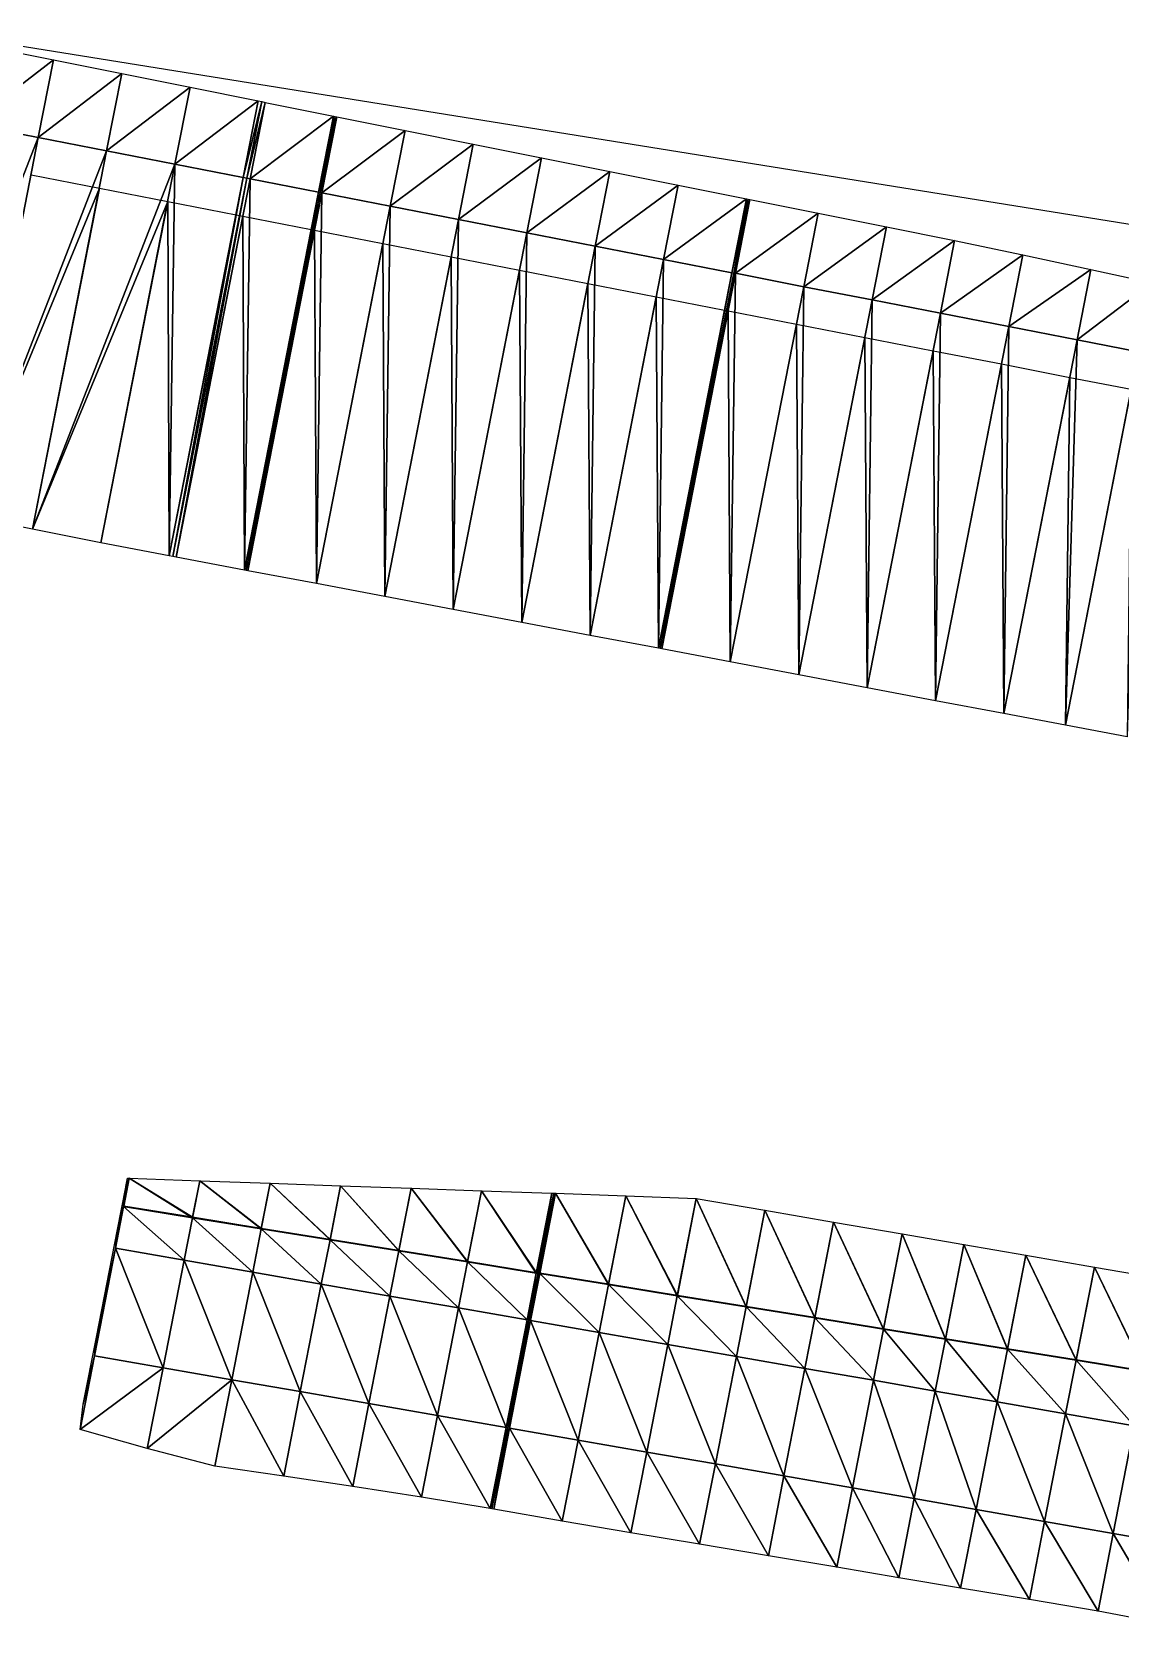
# Model space of a CAD drawing. Header units: metres. Extents: x 1882598 to 1885460, y 3171405 to 3171756.
# Drawn here: x 1884380.67 to 1884396.3, y 3171532.82 to 3171555.69 of the extents above; entities that cross this region are included whole.
import ezdxf

# ---------------------------------------------------------------- set-up
doc = ezdxf.new("R2010")
doc.units = ezdxf.units.M
doc.header["$MEASUREMENT"] = 0
doc.layers.add('00DR-R_HTA_Cl A', color=7, linetype='Continuous', true_color=0xcc0000)
doc.layers.add('Triangles surfaces projet', color=7, linetype='Continuous', true_color=0x848484)

msp = doc.modelspace()

# ---------------------------------------------------------------- linework, layer by layer
at = {"layer": '00DR-R_HTA_Cl A'}
msp.add_polyline3d([(1884474.923, 3171538.231, 151.553), (1884466.633, 3171542.768, 150.231), (1884459.923, 3171543.1, 150.188), (1884455.015, 3171543.499, 150.408), (1884305.041, 3171567.617, 149.86), (1884301.965, 3171568.264, 150.033), (1884294.126, 3171571.412, 150.29), (1884284.148, 3171573.469, 150.247), (1884275.049, 3171575.164, 150.223), (1884267.316, 3171576.703, 150.284), (1884261.119, 3171578.138, 150.314), (1884244.06, 3171583.571, 149.844), (1884240.424, 3171584.486, 149.763), (1884232.902, 3171586.519, 149.756), (1884221.492, 3171588.982, 149.993), (1884219.336, 3171587.253, 149.943), (1884211.396, 3171588.405, 150.219), (1884206.944, 3171589.932, 150.611), (1884143.037, 3171606.619, 149.729), (1884142.069, 3171607.454, 149.847), (1884140.625, 3171609.798, 149.801), (1884140.798, 3171610.401, 149.853)], dxfattribs=at)
at = {"layer": 'Triangles surfaces projet'}
for points in [[(1884379.779, 3171554.363, 151.075), (1884379.998, 3171555.482, 150.315), (1884380.978, 3171555.285, 150.321), (1884379.779, 3171554.363, 151.075)], [(1884380.76, 3171554.171, 151.078), (1884379.779, 3171554.363, 151.075), (1884380.978, 3171555.285, 150.321), (1884380.76, 3171554.171, 151.078)], [(1884381.959, 3171555.089, 150.327), (1884380.76, 3171554.171, 151.078), (1884380.978, 3171555.285, 150.321), (1884381.959, 3171555.089, 150.327)], [(1884380.76, 3171554.171, 151.078), (1884381.959, 3171555.089, 150.327), (1884381.742, 3171553.979, 151.082), (1884380.76, 3171554.171, 151.078)], [(1884382.94, 3171554.893, 150.333), (1884381.742, 3171553.979, 151.082), (1884381.959, 3171555.089, 150.327), (1884382.94, 3171554.893, 150.333)], [(1884382.94, 3171554.893, 150.333), (1884382.723, 3171553.787, 151.085), (1884381.742, 3171553.979, 151.082), (1884382.94, 3171554.893, 150.333)], [(1884383.92, 3171554.696, 150.339), (1884382.723, 3171553.787, 151.085), (1884382.94, 3171554.893, 150.333), (1884383.92, 3171554.696, 150.339)], [(1884383.92, 3171554.696, 150.339), (1884383.705, 3171553.596, 151.087), (1884382.723, 3171553.787, 151.085), (1884383.92, 3171554.696, 150.339)], [(1884383.92, 3171554.696, 150.339), (1884383.969, 3171554.686, 150.339), (1884383.705, 3171553.596, 151.087), (1884383.92, 3171554.696, 150.339)], [(1884383.969, 3171554.686, 150.339), (1884383.754, 3171553.586, 151.087), (1884383.705, 3171553.596, 151.087), (1884383.969, 3171554.686, 150.339)], [(1884383.969, 3171554.686, 150.339), (1884384.018, 3171554.676, 150.339), (1884383.754, 3171553.586, 151.087), (1884383.969, 3171554.686, 150.339)], [(1884383.803, 3171553.577, 151.087), (1884383.754, 3171553.586, 151.087), (1884384.018, 3171554.676, 150.339), (1884383.803, 3171553.577, 151.087)], [(1884384.999, 3171554.479, 150.345), (1884383.803, 3171553.577, 151.087), (1884384.018, 3171554.676, 150.339), (1884384.999, 3171554.479, 150.345)], [(1884384.785, 3171553.385, 151.089), (1884383.803, 3171553.577, 151.087), (1884384.999, 3171554.479, 150.345), (1884384.785, 3171553.385, 151.089)], [(1884385.023, 3171554.474, 150.345), (1884384.785, 3171553.385, 151.089), (1884384.999, 3171554.479, 150.345), (1884385.023, 3171554.474, 150.345)], [(1884385.023, 3171554.474, 150.345), (1884384.809, 3171553.381, 151.089), (1884384.785, 3171553.385, 151.089), (1884385.023, 3171554.474, 150.345)], [(1884385.048, 3171554.47, 150.345), (1884384.809, 3171553.381, 151.089), (1884385.023, 3171554.474, 150.345), (1884385.048, 3171554.47, 150.345)], [(1884384.809, 3171553.381, 151.089), (1884385.048, 3171554.47, 150.345), (1884384.834, 3171553.376, 151.089), (1884384.809, 3171553.381, 151.089)], [(1884386.028, 3171554.273, 150.351), (1884384.834, 3171553.376, 151.089), (1884385.048, 3171554.47, 150.345), (1884386.028, 3171554.273, 150.351)], [(1884378.718, 3171548.938, 151.214), (1884379.779, 3171554.363, 151.075), (1884380.76, 3171554.171, 151.078), (1884378.718, 3171548.938, 151.214)], [(1884378.718, 3171548.938, 151.214), (1884380.76, 3171554.171, 151.078), (1884379.699, 3171548.742, 151.217), (1884378.718, 3171548.938, 151.214)], [(1884379.699, 3171548.742, 151.217), (1884380.76, 3171554.171, 151.078), (1884381.742, 3171553.979, 151.082), (1884379.699, 3171548.742, 151.217)], [(1884384.834, 3171553.376, 151.089), (1884386.028, 3171554.273, 150.351), (1884385.815, 3171553.185, 151.091), (1884384.834, 3171553.376, 151.089)], [(1884386.028, 3171554.273, 150.351), (1884387.008, 3171554.076, 150.357), (1884385.815, 3171553.185, 151.091), (1884386.028, 3171554.273, 150.351)], [(1884379.699, 3171548.742, 151.217), (1884381.742, 3171553.979, 151.082), (1884380.679, 3171548.545, 151.22), (1884379.699, 3171548.742, 151.217)], [(1884381.742, 3171553.979, 151.082), (1884382.723, 3171553.787, 151.085), (1884380.679, 3171548.545, 151.22), (1884381.742, 3171553.979, 151.082)], [(1884387.008, 3171554.076, 150.357), (1884386.797, 3171552.994, 151.093), (1884385.815, 3171553.185, 151.091), (1884387.008, 3171554.076, 150.357)], [(1884387.008, 3171554.076, 150.357), (1884387.989, 3171553.879, 150.363), (1884386.797, 3171552.994, 151.093), (1884387.008, 3171554.076, 150.357)], [(1884382.723, 3171553.787, 151.085), (1884381.66, 3171548.348, 151.223), (1884380.679, 3171548.545, 151.22), (1884382.723, 3171553.787, 151.085)], [(1884382.723, 3171553.787, 151.085), (1884382.642, 3171548.162, 151.226), (1884381.66, 3171548.348, 151.223), (1884382.723, 3171553.787, 151.085)], [(1884382.642, 3171548.162, 151.226), (1884382.723, 3171553.787, 151.085), (1884383.705, 3171553.596, 151.087), (1884382.642, 3171548.162, 151.226)], [(1884387.778, 3171552.802, 151.095), (1884386.797, 3171552.994, 151.093), (1884387.989, 3171553.879, 150.363), (1884387.778, 3171552.802, 151.095)], [(1884387.778, 3171552.802, 151.095), (1884387.989, 3171553.879, 150.363), (1884388.969, 3171553.683, 150.369), (1884387.778, 3171552.802, 151.095)], [(1884381.637, 3171553.443, 151.445), (1884379.699, 3171548.742, 151.567), (1884380.656, 3171553.635, 151.442), (1884381.637, 3171553.443, 151.445)], [(1884382.691, 3171548.153, 151.226), (1884382.642, 3171548.162, 151.226), (1884383.705, 3171553.596, 151.087), (1884382.691, 3171548.153, 151.226)], [(1884383.754, 3171553.586, 151.087), (1884382.691, 3171548.153, 151.226), (1884383.705, 3171553.596, 151.087), (1884383.754, 3171553.586, 151.087)], [(1884382.741, 3171548.144, 151.226), (1884382.691, 3171548.153, 151.226), (1884383.754, 3171553.586, 151.087), (1884382.741, 3171548.144, 151.226)], [(1884382.741, 3171548.144, 151.226), (1884383.754, 3171553.586, 151.087), (1884383.803, 3171553.577, 151.087), (1884382.741, 3171548.144, 151.226)], [(1884383.723, 3171547.958, 151.229), (1884382.741, 3171548.144, 151.226), (1884383.803, 3171553.577, 151.087), (1884383.723, 3171547.958, 151.229)], [(1884383.803, 3171553.577, 151.087), (1884384.785, 3171553.385, 151.089), (1884383.723, 3171547.958, 151.229), (1884383.803, 3171553.577, 151.087)], [(1884388.76, 3171552.611, 151.097), (1884387.778, 3171552.802, 151.095), (1884388.969, 3171553.683, 150.369), (1884388.76, 3171552.611, 151.097)], [(1884388.76, 3171552.611, 151.097), (1884388.969, 3171553.683, 150.369), (1884389.95, 3171553.486, 150.375), (1884388.76, 3171552.611, 151.097)], [(1884389.741, 3171552.42, 151.1), (1884388.76, 3171552.611, 151.097), (1884389.95, 3171553.486, 150.375), (1884389.741, 3171552.42, 151.1)], [(1884389.95, 3171553.486, 150.375), (1884390.93, 3171553.29, 150.381), (1884389.741, 3171552.42, 151.1), (1884389.95, 3171553.486, 150.375)], [(1884380.679, 3171548.545, 151.57), (1884379.699, 3171548.742, 151.567), (1884381.637, 3171553.443, 151.445), (1884380.679, 3171548.545, 151.57)], [(1884382.619, 3171553.252, 151.448), (1884380.679, 3171548.545, 151.57), (1884381.637, 3171553.443, 151.445), (1884382.619, 3171553.252, 151.448)], [(1884381.66, 3171548.348, 151.573), (1884380.679, 3171548.545, 151.57), (1884382.619, 3171553.252, 151.448), (1884381.66, 3171548.348, 151.573)], [(1884382.642, 3171548.162, 151.576), (1884381.66, 3171548.348, 151.573), (1884382.619, 3171553.252, 151.448), (1884382.642, 3171548.162, 151.576)], [(1884383.6, 3171553.06, 151.45), (1884382.642, 3171548.162, 151.576), (1884382.619, 3171553.252, 151.448), (1884383.6, 3171553.06, 151.45)], [(1884384.785, 3171553.385, 151.089), (1884383.748, 3171547.953, 151.229), (1884383.723, 3171547.958, 151.229), (1884384.785, 3171553.385, 151.089)], [(1884384.785, 3171553.385, 151.089), (1884384.809, 3171553.381, 151.089), (1884383.748, 3171547.953, 151.229), (1884384.785, 3171553.385, 151.089)], [(1884383.772, 3171547.948, 151.229), (1884383.748, 3171547.953, 151.229), (1884384.809, 3171553.381, 151.089), (1884383.772, 3171547.948, 151.229)], [(1884383.772, 3171547.948, 151.229), (1884384.809, 3171553.381, 151.089), (1884384.834, 3171553.376, 151.089), (1884383.772, 3171547.948, 151.229)], [(1884383.772, 3171547.948, 151.229), (1884384.834, 3171553.376, 151.089), (1884384.755, 3171547.763, 151.232), (1884383.772, 3171547.948, 151.229)], [(1884385.815, 3171553.185, 151.091), (1884384.755, 3171547.763, 151.232), (1884384.834, 3171553.376, 151.089), (1884385.815, 3171553.185, 151.091)], [(1884390.723, 3171552.229, 151.102), (1884389.741, 3171552.42, 151.1), (1884390.93, 3171553.29, 150.381), (1884390.723, 3171552.229, 151.102)], [(1884390.955, 3171553.285, 150.381), (1884390.723, 3171552.229, 151.102), (1884390.93, 3171553.29, 150.381), (1884390.955, 3171553.285, 150.381)], [(1884390.723, 3171552.229, 151.102), (1884390.955, 3171553.285, 150.381), (1884390.748, 3171552.224, 151.102), (1884390.723, 3171552.229, 151.102)], [(1884390.748, 3171552.224, 151.102), (1884390.955, 3171553.285, 150.381), (1884390.98, 3171553.28, 150.381), (1884390.748, 3171552.224, 151.102)], [(1884390.772, 3171552.22, 151.102), (1884390.748, 3171552.224, 151.102), (1884390.98, 3171553.28, 150.381), (1884390.772, 3171552.22, 151.102)], [(1884390.772, 3171552.22, 151.102), (1884390.98, 3171553.28, 150.381), (1884391.96, 3171553.084, 150.387), (1884390.772, 3171552.22, 151.102)], [(1884382.691, 3171548.153, 151.576), (1884382.642, 3171548.162, 151.576), (1884383.6, 3171553.06, 151.45), (1884382.691, 3171548.153, 151.576)], [(1884383.649, 3171553.051, 151.45), (1884382.691, 3171548.153, 151.576), (1884383.6, 3171553.06, 151.45), (1884383.649, 3171553.051, 151.45)], [(1884382.741, 3171548.144, 151.576), (1884382.691, 3171548.153, 151.576), (1884383.649, 3171553.051, 151.45), (1884382.741, 3171548.144, 151.576)], [(1884383.698, 3171553.041, 151.45), (1884382.741, 3171548.144, 151.576), (1884383.649, 3171553.051, 151.45), (1884383.698, 3171553.041, 151.45)], [(1884383.723, 3171547.958, 151.579), (1884382.741, 3171548.144, 151.576), (1884383.698, 3171553.041, 151.45), (1884383.723, 3171547.958, 151.579)], [(1884384.68, 3171552.85, 151.452), (1884383.723, 3171547.958, 151.579), (1884383.698, 3171553.041, 151.45), (1884384.68, 3171552.85, 151.452)], [(1884384.755, 3171547.763, 151.232), (1884385.815, 3171553.185, 151.091), (1884385.738, 3171547.577, 151.235), (1884384.755, 3171547.763, 151.232)], [(1884385.738, 3171547.577, 151.235), (1884385.815, 3171553.185, 151.091), (1884386.797, 3171552.994, 151.093), (1884385.738, 3171547.577, 151.235)], [(1884390.772, 3171552.22, 151.102), (1884391.96, 3171553.084, 150.387), (1884391.754, 3171552.028, 151.105), (1884390.772, 3171552.22, 151.102)], [(1884392.941, 3171552.888, 150.393), (1884391.754, 3171552.028, 151.105), (1884391.96, 3171553.084, 150.387), (1884392.941, 3171552.888, 150.393)], [(1884383.748, 3171547.953, 151.579), (1884383.723, 3171547.958, 151.579), (1884384.68, 3171552.85, 151.452), (1884383.748, 3171547.953, 151.579)], [(1884384.704, 3171552.845, 151.453), (1884383.748, 3171547.953, 151.579), (1884384.68, 3171552.85, 151.452), (1884384.704, 3171552.845, 151.453)], [(1884383.772, 3171547.948, 151.579), (1884383.748, 3171547.953, 151.579), (1884384.704, 3171552.845, 151.453), (1884383.772, 3171547.948, 151.579)], [(1884384.729, 3171552.84, 151.453), (1884383.772, 3171547.948, 151.579), (1884384.704, 3171552.845, 151.453), (1884384.729, 3171552.84, 151.453)], [(1884384.729, 3171552.84, 151.453), (1884384.755, 3171547.763, 151.582), (1884383.772, 3171547.948, 151.579), (1884384.729, 3171552.84, 151.453)], [(1884385.71, 3171552.649, 151.455), (1884384.755, 3171547.763, 151.582), (1884384.729, 3171552.84, 151.453), (1884385.71, 3171552.649, 151.455)], [(1884386.797, 3171552.994, 151.093), (1884386.72, 3171547.391, 151.238), (1884385.738, 3171547.577, 151.235), (1884386.797, 3171552.994, 151.093)], [(1884386.797, 3171552.994, 151.093), (1884387.778, 3171552.802, 151.095), (1884386.72, 3171547.391, 151.238), (1884386.797, 3171552.994, 151.093)], [(1884387.703, 3171547.205, 151.242), (1884386.72, 3171547.391, 151.238), (1884387.778, 3171552.802, 151.095), (1884387.703, 3171547.205, 151.242)], [(1884388.76, 3171552.611, 151.097), (1884387.703, 3171547.205, 151.242), (1884387.778, 3171552.802, 151.095), (1884388.76, 3171552.611, 151.097)], [(1884391.754, 3171552.028, 151.105), (1884392.941, 3171552.888, 150.393), (1884392.735, 3171551.837, 151.107), (1884391.754, 3171552.028, 151.105)], [(1884392.735, 3171551.837, 151.107), (1884392.941, 3171552.888, 150.393), (1884393.921, 3171552.692, 150.399), (1884392.735, 3171551.837, 151.107)], [(1884385.71, 3171552.649, 151.455), (1884385.738, 3171547.577, 151.585), (1884384.755, 3171547.763, 151.582), (1884385.71, 3171552.649, 151.455)], [(1884386.692, 3171552.458, 151.457), (1884385.738, 3171547.577, 151.585), (1884385.71, 3171552.649, 151.455), (1884386.692, 3171552.458, 151.457)], [(1884388.685, 3171547.02, 151.245), (1884387.703, 3171547.205, 151.242), (1884388.76, 3171552.611, 151.097), (1884388.685, 3171547.02, 151.245)], [(1884389.741, 3171552.42, 151.1), (1884388.685, 3171547.02, 151.245), (1884388.76, 3171552.611, 151.097), (1884389.741, 3171552.42, 151.1)], [(1884392.735, 3171551.837, 151.107), (1884393.921, 3171552.692, 150.399), (1884393.717, 3171551.646, 151.11), (1884392.735, 3171551.837, 151.107)], [(1884394.9, 3171552.487, 150.411), (1884393.717, 3171551.646, 151.11), (1884393.921, 3171552.692, 150.399), (1884394.9, 3171552.487, 150.411)], [(1884386.692, 3171552.458, 151.457), (1884386.72, 3171547.391, 151.588), (1884385.738, 3171547.577, 151.585), (1884386.692, 3171552.458, 151.457)], [(1884387.674, 3171552.266, 151.459), (1884386.72, 3171547.391, 151.588), (1884386.692, 3171552.458, 151.457), (1884387.674, 3171552.266, 151.459)], [(1884389.741, 3171552.42, 151.1), (1884389.668, 3171546.834, 151.248), (1884388.685, 3171547.02, 151.245), (1884389.741, 3171552.42, 151.1)], [(1884389.668, 3171546.834, 151.248), (1884389.741, 3171552.42, 151.1), (1884390.723, 3171552.229, 151.102), (1884389.668, 3171546.834, 151.248)], [(1884393.717, 3171551.646, 151.11), (1884394.9, 3171552.487, 150.411), (1884394.698, 3171551.455, 151.113), (1884393.717, 3171551.646, 151.11)], [(1884394.698, 3171551.455, 151.113), (1884394.9, 3171552.487, 150.411), (1884395.878, 3171552.275, 150.428), (1884394.698, 3171551.455, 151.113)], [(1884387.674, 3171552.266, 151.459), (1884387.703, 3171547.205, 151.592), (1884386.72, 3171547.391, 151.588), (1884387.674, 3171552.266, 151.459)], [(1884388.655, 3171552.075, 151.462), (1884387.703, 3171547.205, 151.592), (1884387.674, 3171552.266, 151.459), (1884388.655, 3171552.075, 151.462)], [(1884390.723, 3171552.229, 151.102), (1884389.693, 3171546.829, 151.248), (1884389.668, 3171546.834, 151.248), (1884390.723, 3171552.229, 151.102)], [(1884390.723, 3171552.229, 151.102), (1884390.748, 3171552.224, 151.102), (1884389.693, 3171546.829, 151.248), (1884390.723, 3171552.229, 151.102)], [(1884390.748, 3171552.224, 151.102), (1884389.717, 3171546.825, 151.249), (1884389.693, 3171546.829, 151.248), (1884390.748, 3171552.224, 151.102)], [(1884390.772, 3171552.22, 151.102), (1884389.717, 3171546.825, 151.249), (1884390.748, 3171552.224, 151.102), (1884390.772, 3171552.22, 151.102)], [(1884389.717, 3171546.825, 151.249), (1884390.772, 3171552.22, 151.102), (1884390.7, 3171546.639, 151.252), (1884389.717, 3171546.825, 151.249)], [(1884391.754, 3171552.028, 151.105), (1884390.7, 3171546.639, 151.252), (1884390.772, 3171552.22, 151.102), (1884391.754, 3171552.028, 151.105)], [(1884394.698, 3171551.455, 151.113), (1884395.878, 3171552.275, 150.428), (1884395.68, 3171551.264, 151.116), (1884394.698, 3171551.455, 151.113)], [(1884395.68, 3171551.264, 151.116), (1884395.878, 3171552.275, 150.428), (1884396.757, 3171552.085, 150.443), (1884395.68, 3171551.264, 151.116)], [(1884388.655, 3171552.075, 151.462), (1884388.685, 3171547.02, 151.595), (1884387.703, 3171547.205, 151.592), (1884388.655, 3171552.075, 151.462)], [(1884389.637, 3171551.884, 151.464), (1884388.685, 3171547.02, 151.595), (1884388.655, 3171552.075, 151.462), (1884389.637, 3171551.884, 151.464)], [(1884388.685, 3171547.02, 151.595), (1884389.637, 3171551.884, 151.464), (1884389.668, 3171546.834, 151.598), (1884388.685, 3171547.02, 151.595)], [(1884390.618, 3171551.692, 151.467), (1884389.668, 3171546.834, 151.598), (1884389.637, 3171551.884, 151.464), (1884390.618, 3171551.692, 151.467)], [(1884390.7, 3171546.639, 151.252), (1884391.754, 3171552.028, 151.105), (1884391.682, 3171546.453, 151.256), (1884390.7, 3171546.639, 151.252)], [(1884391.754, 3171552.028, 151.105), (1884392.735, 3171551.837, 151.107), (1884391.682, 3171546.453, 151.256), (1884391.754, 3171552.028, 151.105)], [(1884395.68, 3171551.264, 151.116), (1884396.757, 3171552.085, 150.443), (1884396.563, 3171551.092, 151.118), (1884395.68, 3171551.264, 151.116)], [(1884389.693, 3171546.829, 151.598), (1884389.668, 3171546.834, 151.598), (1884390.618, 3171551.692, 151.467), (1884389.693, 3171546.829, 151.598)], [(1884390.643, 3171551.688, 151.467), (1884389.693, 3171546.829, 151.598), (1884390.618, 3171551.692, 151.467), (1884390.643, 3171551.688, 151.467)], [(1884389.717, 3171546.825, 151.599), (1884389.693, 3171546.829, 151.598), (1884390.643, 3171551.688, 151.467), (1884389.717, 3171546.825, 151.599)], [(1884390.667, 3171551.683, 151.467), (1884389.717, 3171546.825, 151.599), (1884390.643, 3171551.688, 151.467), (1884390.667, 3171551.683, 151.467)], [(1884389.717, 3171546.825, 151.599), (1884390.667, 3171551.683, 151.467), (1884390.7, 3171546.639, 151.602), (1884389.717, 3171546.825, 151.599)], [(1884391.649, 3171551.492, 151.469), (1884390.7, 3171546.639, 151.602), (1884390.667, 3171551.683, 151.467), (1884391.649, 3171551.492, 151.469)], [(1884392.735, 3171551.837, 151.107), (1884392.665, 3171546.267, 151.259), (1884391.682, 3171546.453, 151.256), (1884392.735, 3171551.837, 151.107)], [(1884392.735, 3171551.837, 151.107), (1884393.717, 3171551.646, 151.11), (1884392.665, 3171546.267, 151.259), (1884392.735, 3171551.837, 151.107)], [(1884393.648, 3171546.081, 151.263), (1884392.665, 3171546.267, 151.259), (1884393.717, 3171551.646, 151.11), (1884393.648, 3171546.081, 151.263)], [(1884393.648, 3171546.081, 151.263), (1884393.717, 3171551.646, 151.11), (1884394.698, 3171551.455, 151.113), (1884393.648, 3171546.081, 151.263)], [(1884390.7, 3171546.639, 151.602), (1884391.649, 3171551.492, 151.469), (1884391.682, 3171546.453, 151.606), (1884390.7, 3171546.639, 151.602)], [(1884392.63, 3171551.3, 151.472), (1884391.682, 3171546.453, 151.606), (1884391.649, 3171551.492, 151.469), (1884392.63, 3171551.3, 151.472)], [(1884394.698, 3171551.455, 151.113), (1884394.63, 3171545.896, 151.267), (1884393.648, 3171546.081, 151.263), (1884394.698, 3171551.455, 151.113)], [(1884395.68, 3171551.264, 151.116), (1884394.63, 3171545.896, 151.267), (1884394.698, 3171551.455, 151.113), (1884395.68, 3171551.264, 151.116)], [(1884391.682, 3171546.453, 151.606), (1884392.63, 3171551.3, 151.472), (1884392.665, 3171546.267, 151.609), (1884391.682, 3171546.453, 151.606)], [(1884393.612, 3171551.109, 151.475), (1884392.665, 3171546.267, 151.609), (1884392.63, 3171551.3, 151.472), (1884393.612, 3171551.109, 151.475)], [(1884395.68, 3171551.264, 151.116), (1884395.515, 3171545.729, 151.27), (1884394.63, 3171545.896, 151.267), (1884395.68, 3171551.264, 151.116)], [(1884395.515, 3171545.729, 151.27), (1884395.68, 3171551.264, 151.116), (1884396.563, 3171551.092, 151.118), (1884395.515, 3171545.729, 151.27)], [(1884393.648, 3171546.081, 151.613), (1884392.665, 3171546.267, 151.609), (1884393.612, 3171551.109, 151.475), (1884393.648, 3171546.081, 151.613)], [(1884394.593, 3171550.918, 151.478), (1884393.648, 3171546.081, 151.613), (1884393.612, 3171551.109, 151.475), (1884394.593, 3171550.918, 151.478)], [(1884396.399, 3171545.561, 151.274), (1884395.515, 3171545.729, 151.27), (1884396.563, 3171551.092, 151.118), (1884396.399, 3171545.561, 151.274)], [(1884394.63, 3171545.896, 151.617), (1884393.648, 3171546.081, 151.613), (1884394.593, 3171550.918, 151.478), (1884394.63, 3171545.896, 151.617)], [(1884395.575, 3171550.726, 151.481), (1884394.63, 3171545.896, 151.617), (1884394.593, 3171550.918, 151.478), (1884395.575, 3171550.726, 151.481)], [(1884395.515, 3171545.729, 151.62), (1884394.63, 3171545.896, 151.617), (1884395.575, 3171550.726, 151.481), (1884395.515, 3171545.729, 151.62)], [(1884396.458, 3171550.554, 151.483), (1884395.515, 3171545.729, 151.62), (1884395.575, 3171550.726, 151.481), (1884396.458, 3171550.554, 151.483)], [(1884396.399, 3171545.561, 151.624), (1884395.515, 3171545.729, 151.62), (1884396.458, 3171550.554, 151.483), (1884396.399, 3171545.561, 151.624)], [(1884381.986, 3171538.814, 151.15), (1884381.896, 3171538.485, 150.54), (1884382.016, 3171539.095, 151.162), (1884381.986, 3171538.814, 151.15)], [(1884382.974, 3171538.655, 151.16), (1884381.986, 3171538.814, 151.15), (1884382.066, 3171539.222, 151.16), (1884382.974, 3171538.655, 151.16)], [(1884382.016, 3171539.095, 151.162), (1884382.066, 3171539.222, 151.16), (1884381.986, 3171538.814, 151.15), (1884382.016, 3171539.095, 151.162)], [(1884381.987, 3171538.821, 151.501), (1884382.066, 3171539.222, 151.51), (1884382.975, 3171538.662, 151.51), (1884381.987, 3171538.821, 151.501)], [(1884382.066, 3171539.222, 151.51), (1884381.987, 3171538.821, 151.501), (1884382.017, 3171539.101, 151.512), (1884382.066, 3171539.222, 151.51)], [(1884382.066, 3171539.222, 151.16), (1884382.016, 3171539.095, 151.162), (1884382.041, 3171539.223, 151.165), (1884382.066, 3171539.222, 151.16)], [(1884382.017, 3171539.101, 151.512), (1884382.041, 3171539.223, 151.515), (1884382.066, 3171539.222, 151.51), (1884382.017, 3171539.101, 151.512)], [(1884383.078, 3171539.186, 151.172), (1884382.974, 3171538.655, 151.16), (1884382.066, 3171539.222, 151.16), (1884383.078, 3171539.186, 151.172)], [(1884383.078, 3171539.186, 151.522), (1884382.975, 3171538.662, 151.51), (1884382.066, 3171539.222, 151.51), (1884383.078, 3171539.186, 151.522)], [(1884383.078, 3171539.186, 151.172), (1884383.962, 3171538.496, 151.169), (1884382.974, 3171538.655, 151.16), (1884383.078, 3171539.186, 151.172)], [(1884383.963, 3171538.502, 151.52), (1884382.975, 3171538.662, 151.51), (1884383.078, 3171539.186, 151.522), (1884383.963, 3171538.502, 151.52)], [(1884383.962, 3171538.496, 151.169), (1884383.078, 3171539.186, 151.172), (1884384.09, 3171539.15, 151.184), (1884383.962, 3171538.496, 151.169)], [(1884384.09, 3171539.15, 151.534), (1884383.963, 3171538.502, 151.52), (1884383.078, 3171539.186, 151.522), (1884384.09, 3171539.15, 151.534)], [(1884384.95, 3171538.337, 151.179), (1884383.962, 3171538.496, 151.169), (1884384.09, 3171539.15, 151.184), (1884384.95, 3171538.337, 151.179)], [(1884384.951, 3171538.343, 151.529), (1884383.963, 3171538.502, 151.52), (1884384.09, 3171539.15, 151.534), (1884384.951, 3171538.343, 151.529)], [(1884385.102, 3171539.114, 151.196), (1884384.95, 3171538.337, 151.179), (1884384.09, 3171539.15, 151.184), (1884385.102, 3171539.114, 151.196)], [(1884385.102, 3171539.114, 151.546), (1884384.951, 3171538.343, 151.529), (1884384.09, 3171539.15, 151.534), (1884385.102, 3171539.114, 151.546)], [(1884384.95, 3171538.337, 151.179), (1884385.102, 3171539.114, 151.196), (1884385.938, 3171538.178, 151.189), (1884384.95, 3171538.337, 151.179)], [(1884385.939, 3171538.184, 151.539), (1884384.951, 3171538.343, 151.529), (1884385.102, 3171539.114, 151.546), (1884385.939, 3171538.184, 151.539)], [(1884385.938, 3171538.178, 151.189), (1884385.102, 3171539.114, 151.196), (1884386.114, 3171539.078, 151.208), (1884385.938, 3171538.178, 151.189)], [(1884386.114, 3171539.078, 151.558), (1884385.939, 3171538.184, 151.539), (1884385.102, 3171539.114, 151.546), (1884386.114, 3171539.078, 151.558)], [(1884386.114, 3171539.078, 151.208), (1884386.925, 3171538.019, 151.198), (1884385.938, 3171538.178, 151.189), (1884386.114, 3171539.078, 151.208)], [(1884386.926, 3171538.025, 151.548), (1884385.939, 3171538.184, 151.539), (1884386.114, 3171539.078, 151.558), (1884386.926, 3171538.025, 151.548)], [(1884386.925, 3171538.019, 151.198), (1884386.114, 3171539.078, 151.208), (1884387.126, 3171539.042, 151.219), (1884386.925, 3171538.019, 151.198)], [(1884387.126, 3171539.042, 151.569), (1884386.926, 3171538.025, 151.548), (1884386.114, 3171539.078, 151.558), (1884387.126, 3171539.042, 151.569)], [(1884386.925, 3171538.019, 151.198), (1884387.126, 3171539.042, 151.219), (1884387.913, 3171537.86, 151.208), (1884386.925, 3171538.019, 151.198)], [(1884387.914, 3171537.865, 151.558), (1884386.926, 3171538.025, 151.548), (1884387.126, 3171539.042, 151.569), (1884387.914, 3171537.865, 151.558)], [(1884387.913, 3171537.86, 151.208), (1884387.126, 3171539.042, 151.219), (1884388.137, 3171539.007, 151.23), (1884387.913, 3171537.86, 151.208)], [(1884388.137, 3171539.007, 151.58), (1884387.914, 3171537.865, 151.558), (1884387.126, 3171539.042, 151.569), (1884388.137, 3171539.007, 151.58)], [(1884387.913, 3171537.86, 151.208), (1884388.137, 3171539.007, 151.23), (1884387.938, 3171537.856, 151.208), (1884387.913, 3171537.86, 151.208)], [(1884387.939, 3171537.861, 151.558), (1884387.914, 3171537.865, 151.558), (1884388.137, 3171539.007, 151.58), (1884387.939, 3171537.861, 151.558)], [(1884388.137, 3171539.007, 151.23), (1884388.163, 3171539.006, 151.231), (1884387.938, 3171537.856, 151.208), (1884388.137, 3171539.007, 151.23)], [(1884387.963, 3171537.852, 151.208), (1884387.938, 3171537.856, 151.208), (1884388.163, 3171539.006, 151.231), (1884387.963, 3171537.852, 151.208)], [(1884388.163, 3171539.006, 151.581), (1884387.939, 3171537.861, 151.558), (1884388.137, 3171539.007, 151.58), (1884388.163, 3171539.006, 151.581)], [(1884387.939, 3171537.861, 151.558), (1884388.163, 3171539.006, 151.581), (1884387.964, 3171537.857, 151.558), (1884387.939, 3171537.861, 151.558)], [(1884387.963, 3171537.852, 151.208), (1884388.163, 3171539.006, 151.231), (1884388.188, 3171539.005, 151.231), (1884387.963, 3171537.852, 151.208)], [(1884387.963, 3171537.852, 151.208), (1884388.188, 3171539.005, 151.231), (1884388.95, 3171537.693, 151.218), (1884387.963, 3171537.852, 151.208)], [(1884388.188, 3171539.005, 151.581), (1884387.964, 3171537.857, 151.558), (1884388.163, 3171539.006, 151.581), (1884388.188, 3171539.005, 151.581)], [(1884388.951, 3171537.698, 151.568), (1884387.964, 3171537.857, 151.558), (1884388.188, 3171539.005, 151.581), (1884388.951, 3171537.698, 151.568)], [(1884389.2, 3171538.969, 151.242), (1884388.95, 3171537.693, 151.218), (1884388.188, 3171539.005, 151.231), (1884389.2, 3171538.969, 151.242)], [(1884389.2, 3171538.969, 151.592), (1884388.951, 3171537.698, 151.568), (1884388.188, 3171539.005, 151.581), (1884389.2, 3171538.969, 151.592)], [(1884388.95, 3171537.693, 151.218), (1884389.2, 3171538.969, 151.242), (1884389.938, 3171537.533, 151.228), (1884388.95, 3171537.693, 151.218)], [(1884389.939, 3171537.538, 151.578), (1884388.951, 3171537.698, 151.568), (1884389.2, 3171538.969, 151.592), (1884389.939, 3171537.538, 151.578)], [(1884390.211, 3171538.93, 151.253), (1884389.938, 3171537.533, 151.228), (1884389.2, 3171538.969, 151.242), (1884390.211, 3171538.93, 151.253)], [(1884390.211, 3171538.93, 151.603), (1884389.939, 3171537.538, 151.578), (1884389.2, 3171538.969, 151.592), (1884390.211, 3171538.93, 151.603)], [(1884389.938, 3171537.533, 151.228), (1884390.211, 3171538.93, 151.253), (1884390.926, 3171537.374, 151.238), (1884389.938, 3171537.533, 151.228)], [(1884390.927, 3171537.378, 151.588), (1884389.939, 3171537.538, 151.578), (1884390.211, 3171538.93, 151.603), (1884390.927, 3171537.378, 151.588)], [(1884390.211, 3171538.93, 151.253), (1884391.197, 3171538.761, 151.262), (1884390.926, 3171537.374, 151.238), (1884390.211, 3171538.93, 151.253)], [(1884391.197, 3171538.761, 151.612), (1884390.927, 3171537.378, 151.588), (1884390.211, 3171538.93, 151.603), (1884391.197, 3171538.761, 151.612)], [(1884381.869, 3171538.215, 150.54), (1884381.896, 3171538.485, 150.54), (1884381.986, 3171538.814, 151.15), (1884381.869, 3171538.215, 150.54)], [(1884381.869, 3171538.215, 150.54), (1884381.986, 3171538.814, 151.15), (1884382.854, 3171538.044, 150.537), (1884381.869, 3171538.215, 150.54)], [(1884381.986, 3171538.814, 151.15), (1884382.974, 3171538.655, 151.16), (1884382.854, 3171538.044, 150.537), (1884381.986, 3171538.814, 151.15)], [(1884382.854, 3171538.044, 150.537), (1884382.974, 3171538.655, 151.16), (1884383.84, 3171537.873, 150.534), (1884382.854, 3171538.044, 150.537)], [(1884383.84, 3171537.873, 150.534), (1884382.974, 3171538.655, 151.16), (1884383.962, 3171538.496, 151.169), (1884383.84, 3171537.873, 150.534)], [(1884390.926, 3171537.374, 151.238), (1884391.197, 3171538.761, 151.262), (1884391.914, 3171537.215, 151.247), (1884390.926, 3171537.374, 151.238)], [(1884391.915, 3171537.219, 151.598), (1884390.927, 3171537.378, 151.588), (1884391.197, 3171538.761, 151.612), (1884391.915, 3171537.219, 151.598)], [(1884392.183, 3171538.591, 151.271), (1884391.914, 3171537.215, 151.247), (1884391.197, 3171538.761, 151.262), (1884392.183, 3171538.591, 151.271)], [(1884392.183, 3171538.591, 151.621), (1884391.915, 3171537.219, 151.598), (1884391.197, 3171538.761, 151.612), (1884392.183, 3171538.591, 151.621)], [(1884381.869, 3171538.215, 150.54), (1884381.594, 3171536.939, 150.54), (1884381.896, 3171538.485, 150.54), (1884381.869, 3171538.215, 150.54)], [(1884383.962, 3171538.496, 151.169), (1884384.825, 3171537.702, 150.531), (1884383.84, 3171537.873, 150.534), (1884383.962, 3171538.496, 151.169)], [(1884384.825, 3171537.702, 150.531), (1884383.962, 3171538.496, 151.169), (1884384.95, 3171538.337, 151.179), (1884384.825, 3171537.702, 150.531)], [(1884392.902, 3171537.055, 151.257), (1884391.914, 3171537.215, 151.247), (1884392.183, 3171538.591, 151.271), (1884392.902, 3171537.055, 151.257)], [(1884392.902, 3171537.059, 151.607), (1884391.915, 3171537.219, 151.598), (1884392.183, 3171538.591, 151.621), (1884392.902, 3171537.059, 151.607)], [(1884392.902, 3171537.055, 151.257), (1884392.183, 3171538.591, 151.271), (1884393.169, 3171538.421, 151.279), (1884392.902, 3171537.055, 151.257)], [(1884393.169, 3171538.421, 151.629), (1884392.902, 3171537.059, 151.607), (1884392.183, 3171538.591, 151.621), (1884393.169, 3171538.421, 151.629)], [(1884392.902, 3171537.055, 151.257), (1884393.169, 3171538.421, 151.279), (1884393.79, 3171536.912, 151.266), (1884392.902, 3171537.055, 151.257)], [(1884393.791, 3171536.915, 151.616), (1884392.902, 3171537.059, 151.607), (1884393.169, 3171538.421, 151.629), (1884393.791, 3171536.915, 151.616)], [(1884394.056, 3171538.268, 151.287), (1884393.79, 3171536.912, 151.266), (1884393.169, 3171538.421, 151.279), (1884394.056, 3171538.268, 151.287)], [(1884394.056, 3171538.268, 151.637), (1884393.791, 3171536.915, 151.616), (1884393.169, 3171538.421, 151.629), (1884394.056, 3171538.268, 151.637)], [(1884381.594, 3171536.939, 150.54), (1884381.869, 3171538.215, 150.54), (1884381.567, 3171536.669, 150.54), (1884381.594, 3171536.939, 150.54)], [(1884381.567, 3171536.669, 150.54), (1884381.869, 3171538.215, 150.54), (1884382.552, 3171536.498, 150.537), (1884381.567, 3171536.669, 150.54)], [(1884382.552, 3171536.498, 150.537), (1884381.869, 3171538.215, 150.54), (1884382.854, 3171538.044, 150.537), (1884382.552, 3171536.498, 150.537)], [(1884384.825, 3171537.702, 150.531), (1884384.95, 3171538.337, 151.179), (1884385.811, 3171537.53, 150.528), (1884384.825, 3171537.702, 150.531)], [(1884384.95, 3171538.337, 151.179), (1884385.938, 3171538.178, 151.189), (1884385.811, 3171537.53, 150.528), (1884384.95, 3171538.337, 151.179)], [(1884385.811, 3171537.53, 150.528), (1884385.938, 3171538.178, 151.189), (1884386.796, 3171537.359, 150.525), (1884385.811, 3171537.53, 150.528)], [(1884386.796, 3171537.359, 150.525), (1884385.938, 3171538.178, 151.189), (1884386.925, 3171538.019, 151.198), (1884386.796, 3171537.359, 150.525)], [(1884394.679, 3171536.768, 151.275), (1884393.79, 3171536.912, 151.266), (1884394.056, 3171538.268, 151.287), (1884394.679, 3171536.768, 151.275)], [(1884394.68, 3171536.771, 151.625), (1884393.791, 3171536.915, 151.616), (1884394.056, 3171538.268, 151.637), (1884394.68, 3171536.771, 151.625)], [(1884394.943, 3171538.116, 151.295), (1884394.679, 3171536.768, 151.275), (1884394.056, 3171538.268, 151.287), (1884394.943, 3171538.116, 151.295)], [(1884394.943, 3171538.116, 151.645), (1884394.68, 3171536.771, 151.625), (1884394.056, 3171538.268, 151.637), (1884394.943, 3171538.116, 151.645)], [(1884382.552, 3171536.498, 150.537), (1884382.854, 3171538.044, 150.537), (1884383.538, 3171536.327, 150.534), (1884382.552, 3171536.498, 150.537)], [(1884383.538, 3171536.327, 150.534), (1884382.854, 3171538.044, 150.537), (1884383.84, 3171537.873, 150.534), (1884383.538, 3171536.327, 150.534)], [(1884387.782, 3171537.187, 150.522), (1884386.796, 3171537.359, 150.525), (1884386.925, 3171538.019, 151.198), (1884387.782, 3171537.187, 150.522)], [(1884386.925, 3171538.019, 151.198), (1884387.913, 3171537.86, 151.208), (1884387.782, 3171537.187, 150.522), (1884386.925, 3171538.019, 151.198)], [(1884394.943, 3171538.116, 151.295), (1884395.667, 3171536.608, 151.285), (1884394.679, 3171536.768, 151.275), (1884394.943, 3171538.116, 151.295)], [(1884395.668, 3171536.611, 151.635), (1884394.68, 3171536.771, 151.625), (1884394.943, 3171538.116, 151.645), (1884395.668, 3171536.611, 151.635)], [(1884395.667, 3171536.608, 151.285), (1884394.943, 3171538.116, 151.295), (1884395.929, 3171537.946, 151.304), (1884395.667, 3171536.608, 151.285)], [(1884395.929, 3171537.946, 151.654), (1884395.668, 3171536.611, 151.635), (1884394.943, 3171538.116, 151.645), (1884395.929, 3171537.946, 151.654)], [(1884396.655, 3171536.448, 151.295), (1884395.667, 3171536.608, 151.285), (1884395.929, 3171537.946, 151.304), (1884396.655, 3171536.448, 151.295)], [(1884396.655, 3171536.451, 151.645), (1884395.668, 3171536.611, 151.635), (1884395.929, 3171537.946, 151.654), (1884396.655, 3171536.451, 151.645)], [(1884395.929, 3171537.946, 151.304), (1884396.914, 3171537.776, 151.313), (1884396.655, 3171536.448, 151.295), (1884395.929, 3171537.946, 151.304)], [(1884396.914, 3171537.776, 151.663), (1884396.655, 3171536.451, 151.645), (1884395.929, 3171537.946, 151.654), (1884396.914, 3171537.776, 151.663)], [(1884383.538, 3171536.327, 150.534), (1884383.84, 3171537.873, 150.534), (1884384.523, 3171536.156, 150.531), (1884383.538, 3171536.327, 150.534)], [(1884383.84, 3171537.873, 150.534), (1884384.825, 3171537.702, 150.531), (1884384.523, 3171536.156, 150.531), (1884383.84, 3171537.873, 150.534)], [(1884384.523, 3171536.156, 150.531), (1884384.825, 3171537.702, 150.531), (1884385.509, 3171535.984, 150.528), (1884384.523, 3171536.156, 150.531)], [(1884385.509, 3171535.984, 150.528), (1884384.825, 3171537.702, 150.531), (1884385.811, 3171537.53, 150.528), (1884385.509, 3171535.984, 150.528)], [(1884387.806, 3171537.183, 150.522), (1884387.782, 3171537.187, 150.522), (1884387.913, 3171537.86, 151.208), (1884387.806, 3171537.183, 150.522)], [(1884387.938, 3171537.856, 151.208), (1884387.806, 3171537.183, 150.522), (1884387.913, 3171537.86, 151.208), (1884387.938, 3171537.856, 151.208)], [(1884387.831, 3171537.179, 150.522), (1884387.806, 3171537.183, 150.522), (1884387.938, 3171537.856, 151.208), (1884387.831, 3171537.179, 150.522)], [(1884387.963, 3171537.852, 151.208), (1884387.831, 3171537.179, 150.522), (1884387.938, 3171537.856, 151.208), (1884387.963, 3171537.852, 151.208)], [(1884388.816, 3171537.007, 150.519), (1884387.831, 3171537.179, 150.522), (1884387.963, 3171537.852, 151.208), (1884388.816, 3171537.007, 150.519)], [(1884387.963, 3171537.852, 151.208), (1884388.95, 3171537.693, 151.218), (1884388.816, 3171537.007, 150.519), (1884387.963, 3171537.852, 151.208)], [(1884389.802, 3171536.835, 150.516), (1884388.816, 3171537.007, 150.519), (1884388.95, 3171537.693, 151.218), (1884389.802, 3171536.835, 150.516)], [(1884388.95, 3171537.693, 151.218), (1884389.938, 3171537.533, 151.228), (1884389.802, 3171536.835, 150.516), (1884388.95, 3171537.693, 151.218)], [(1884386.494, 3171535.813, 150.525), (1884385.509, 3171535.984, 150.528), (1884385.811, 3171537.53, 150.528), (1884386.494, 3171535.813, 150.525)], [(1884386.796, 3171537.359, 150.525), (1884386.494, 3171535.813, 150.525), (1884385.811, 3171537.53, 150.528), (1884386.796, 3171537.359, 150.525)], [(1884390.787, 3171536.663, 150.514), (1884389.802, 3171536.835, 150.516), (1884389.938, 3171537.533, 151.228), (1884390.787, 3171536.663, 150.514)], [(1884390.926, 3171537.374, 151.238), (1884390.787, 3171536.663, 150.514), (1884389.938, 3171537.533, 151.228), (1884390.926, 3171537.374, 151.238)], [(1884386.494, 3171535.813, 150.525), (1884386.796, 3171537.359, 150.525), (1884387.479, 3171535.641, 150.522), (1884386.494, 3171535.813, 150.525)], [(1884386.796, 3171537.359, 150.525), (1884387.782, 3171537.187, 150.522), (1884387.479, 3171535.641, 150.522), (1884386.796, 3171537.359, 150.525)], [(1884391.772, 3171536.491, 150.511), (1884390.787, 3171536.663, 150.514), (1884390.926, 3171537.374, 151.238), (1884391.772, 3171536.491, 150.511)], [(1884391.914, 3171537.215, 151.247), (1884391.772, 3171536.491, 150.511), (1884390.926, 3171537.374, 151.238), (1884391.914, 3171537.215, 151.247)], [(1884387.782, 3171537.187, 150.522), (1884387.504, 3171535.637, 150.522), (1884387.479, 3171535.641, 150.522), (1884387.782, 3171537.187, 150.522)], [(1884387.782, 3171537.187, 150.522), (1884387.806, 3171537.183, 150.522), (1884387.504, 3171535.637, 150.522), (1884387.782, 3171537.187, 150.522)], [(1884387.806, 3171537.183, 150.522), (1884387.529, 3171535.633, 150.522), (1884387.504, 3171535.637, 150.522), (1884387.806, 3171537.183, 150.522)], [(1884387.831, 3171537.179, 150.522), (1884387.529, 3171535.633, 150.522), (1884387.806, 3171537.183, 150.522), (1884387.831, 3171537.179, 150.522)], [(1884387.831, 3171537.179, 150.522), (1884388.514, 3171535.461, 150.519), (1884387.529, 3171535.633, 150.522), (1884387.831, 3171537.179, 150.522)], [(1884388.514, 3171535.461, 150.519), (1884387.831, 3171537.179, 150.522), (1884388.816, 3171537.007, 150.519), (1884388.514, 3171535.461, 150.519)], [(1884388.816, 3171537.007, 150.519), (1884389.499, 3171535.289, 150.516), (1884388.514, 3171535.461, 150.519), (1884388.816, 3171537.007, 150.519)], [(1884389.802, 3171536.835, 150.516), (1884389.499, 3171535.289, 150.516), (1884388.816, 3171537.007, 150.519), (1884389.802, 3171536.835, 150.516)], [(1884392.758, 3171536.319, 150.508), (1884391.772, 3171536.491, 150.511), (1884391.914, 3171537.215, 151.247), (1884392.758, 3171536.319, 150.508)], [(1884392.902, 3171537.055, 151.257), (1884392.758, 3171536.319, 150.508), (1884391.914, 3171537.215, 151.247), (1884392.902, 3171537.055, 151.257)], [(1884392.758, 3171536.319, 150.508), (1884392.902, 3171537.055, 151.257), (1884393.644, 3171536.164, 150.505), (1884392.758, 3171536.319, 150.508)], [(1884393.644, 3171536.164, 150.505), (1884392.902, 3171537.055, 151.257), (1884393.79, 3171536.912, 151.266), (1884393.644, 3171536.164, 150.505)], [(1884381.594, 3171536.939, 150.54), (1884381.567, 3171536.669, 150.54), (1884381.406, 3171535.976, 152.502), (1884381.594, 3171536.939, 150.54)], [(1884389.499, 3171535.289, 150.516), (1884389.802, 3171536.835, 150.516), (1884390.485, 3171535.118, 150.514), (1884389.499, 3171535.289, 150.516)], [(1884390.485, 3171535.118, 150.514), (1884389.802, 3171536.835, 150.516), (1884390.787, 3171536.663, 150.514), (1884390.485, 3171535.118, 150.514)], [(1884394.531, 3171536.009, 150.502), (1884393.644, 3171536.164, 150.505), (1884393.79, 3171536.912, 151.266), (1884394.531, 3171536.009, 150.502)], [(1884394.679, 3171536.768, 151.275), (1884394.531, 3171536.009, 150.502), (1884393.79, 3171536.912, 151.266), (1884394.679, 3171536.768, 151.275)], [(1884381.567, 3171536.669, 150.54), (1884381.36, 3171535.614, 152.69), (1884381.406, 3171535.976, 152.502), (1884381.567, 3171536.669, 150.54)], [(1884382.552, 3171536.498, 150.537), (1884381.36, 3171535.614, 152.69), (1884381.567, 3171536.669, 150.54), (1884382.552, 3171536.498, 150.537)], [(1884390.485, 3171535.118, 150.514), (1884390.787, 3171536.663, 150.514), (1884391.47, 3171534.946, 150.511), (1884390.485, 3171535.118, 150.514)], [(1884390.787, 3171536.663, 150.514), (1884391.772, 3171536.491, 150.511), (1884391.47, 3171534.946, 150.511), (1884390.787, 3171536.663, 150.514)], [(1884394.531, 3171536.009, 150.502), (1884394.679, 3171536.768, 151.275), (1884395.516, 3171535.837, 150.499), (1884394.531, 3171536.009, 150.502)], [(1884395.667, 3171536.608, 151.285), (1884395.516, 3171535.837, 150.499), (1884394.679, 3171536.768, 151.275), (1884395.667, 3171536.608, 151.285)], [(1884395.516, 3171535.837, 150.499), (1884395.667, 3171536.608, 151.285), (1884396.502, 3171535.665, 150.497), (1884395.516, 3171535.837, 150.499)], [(1884395.667, 3171536.608, 151.285), (1884396.655, 3171536.448, 151.295), (1884396.502, 3171535.665, 150.497), (1884395.667, 3171536.608, 151.285)], [(1884382.552, 3171536.498, 150.537), (1884382.326, 3171535.34, 152.896), (1884381.36, 3171535.614, 152.69), (1884382.552, 3171536.498, 150.537)], [(1884382.326, 3171535.34, 152.896), (1884382.552, 3171536.498, 150.537), (1884383.538, 3171536.327, 150.534), (1884382.326, 3171535.34, 152.896)], [(1884383.538, 3171536.327, 150.534), (1884383.295, 3171535.087, 153.061), (1884382.326, 3171535.34, 152.896), (1884383.538, 3171536.327, 150.534)], [(1884384.286, 3171534.941, 153.007), (1884383.295, 3171535.087, 153.061), (1884383.538, 3171536.327, 150.534), (1884384.286, 3171534.941, 153.007)], [(1884384.523, 3171536.156, 150.531), (1884384.286, 3171534.941, 153.007), (1884383.538, 3171536.327, 150.534), (1884384.523, 3171536.156, 150.531)], [(1884391.47, 3171534.946, 150.511), (1884391.772, 3171536.491, 150.511), (1884392.455, 3171534.774, 150.508), (1884391.47, 3171534.946, 150.511)], [(1884392.758, 3171536.319, 150.508), (1884392.455, 3171534.774, 150.508), (1884391.772, 3171536.491, 150.511), (1884392.758, 3171536.319, 150.508)], [(1884392.455, 3171534.774, 150.508), (1884392.758, 3171536.319, 150.508), (1884393.342, 3171534.619, 150.505), (1884392.455, 3171534.774, 150.508)], [(1884393.644, 3171536.164, 150.505), (1884393.342, 3171534.619, 150.505), (1884392.758, 3171536.319, 150.508), (1884393.644, 3171536.164, 150.505)], [(1884385.276, 3171534.793, 152.957), (1884384.286, 3171534.941, 153.007), (1884384.523, 3171536.156, 150.531), (1884385.276, 3171534.793, 152.957)], [(1884385.509, 3171535.984, 150.528), (1884385.276, 3171534.793, 152.957), (1884384.523, 3171536.156, 150.531), (1884385.509, 3171535.984, 150.528)], [(1884394.229, 3171534.464, 150.502), (1884393.342, 3171534.619, 150.505), (1884393.644, 3171536.164, 150.505), (1884394.229, 3171534.464, 150.502)], [(1884393.644, 3171536.164, 150.505), (1884394.531, 3171536.009, 150.502), (1884394.229, 3171534.464, 150.502), (1884393.644, 3171536.164, 150.505)], [(1884386.264, 3171534.639, 152.918), (1884385.276, 3171534.793, 152.957), (1884385.509, 3171535.984, 150.528), (1884386.264, 3171534.639, 152.918)], [(1884386.494, 3171535.813, 150.525), (1884386.264, 3171534.639, 152.918), (1884385.509, 3171535.984, 150.528), (1884386.494, 3171535.813, 150.525)], [(1884395.214, 3171534.291, 150.499), (1884394.229, 3171534.464, 150.502), (1884394.531, 3171536.009, 150.502), (1884395.214, 3171534.291, 150.499)], [(1884394.531, 3171536.009, 150.502), (1884395.516, 3171535.837, 150.499), (1884395.214, 3171534.291, 150.499), (1884394.531, 3171536.009, 150.502)], [(1884386.494, 3171535.813, 150.525), (1884387.252, 3171534.478, 152.894), (1884386.264, 3171534.639, 152.918), (1884386.494, 3171535.813, 150.525)], [(1884386.494, 3171535.813, 150.525), (1884387.479, 3171535.641, 150.522), (1884387.252, 3171534.478, 152.894), (1884386.494, 3171535.813, 150.525)], [(1884387.252, 3171534.478, 152.894), (1884387.479, 3171535.641, 150.522), (1884387.276, 3171534.473, 152.894), (1884387.252, 3171534.478, 152.894)], [(1884387.276, 3171534.473, 152.894), (1884387.479, 3171535.641, 150.522), (1884387.504, 3171535.637, 150.522), (1884387.276, 3171534.473, 152.894)], [(1884387.504, 3171535.637, 150.522), (1884387.301, 3171534.469, 152.894), (1884387.276, 3171534.473, 152.894), (1884387.504, 3171535.637, 150.522)], [(1884387.529, 3171535.633, 150.522), (1884387.301, 3171534.469, 152.894), (1884387.504, 3171535.637, 150.522), (1884387.529, 3171535.633, 150.522)], [(1884387.301, 3171534.469, 152.894), (1884387.529, 3171535.633, 150.522), (1884388.286, 3171534.297, 152.892), (1884387.301, 3171534.469, 152.894)], [(1884387.529, 3171535.633, 150.522), (1884388.514, 3171535.461, 150.519), (1884388.286, 3171534.297, 152.892), (1884387.529, 3171535.633, 150.522)], [(1884395.516, 3171535.837, 150.499), (1884396.199, 3171534.119, 150.497), (1884395.214, 3171534.291, 150.499), (1884395.516, 3171535.837, 150.499)], [(1884396.199, 3171534.119, 150.497), (1884395.516, 3171535.837, 150.499), (1884396.502, 3171535.665, 150.497), (1884396.199, 3171534.119, 150.497)], [(1884396.199, 3171534.119, 150.497), (1884396.502, 3171535.665, 150.497), (1884397.184, 3171533.946, 150.494), (1884396.199, 3171534.119, 150.497)], [(1884388.514, 3171535.461, 150.519), (1884389.273, 3171534.13, 152.879), (1884388.286, 3171534.297, 152.892), (1884388.514, 3171535.461, 150.519)], [(1884389.273, 3171534.13, 152.879), (1884388.514, 3171535.461, 150.519), (1884389.499, 3171535.289, 150.516), (1884389.273, 3171534.13, 152.879)], [(1884390.259, 3171533.965, 152.863), (1884389.273, 3171534.13, 152.879), (1884389.499, 3171535.289, 150.516), (1884390.259, 3171533.965, 152.863)], [(1884390.259, 3171533.965, 152.863), (1884389.499, 3171535.289, 150.516), (1884390.485, 3171535.118, 150.514), (1884390.259, 3171533.965, 152.863)], [(1884390.259, 3171533.965, 152.863), (1884390.485, 3171535.118, 150.514), (1884391.246, 3171533.799, 152.847), (1884390.259, 3171533.965, 152.863)], [(1884390.485, 3171535.118, 150.514), (1884391.47, 3171534.946, 150.511), (1884391.246, 3171533.799, 152.847), (1884390.485, 3171535.118, 150.514)], [(1884391.246, 3171533.799, 152.847), (1884391.47, 3171534.946, 150.511), (1884392.232, 3171533.634, 152.831), (1884391.246, 3171533.799, 152.847)], [(1884391.47, 3171534.946, 150.511), (1884392.455, 3171534.774, 150.508), (1884392.232, 3171533.634, 152.831), (1884391.47, 3171534.946, 150.511)], [(1884393.12, 3171533.484, 152.816), (1884392.232, 3171533.634, 152.831), (1884392.455, 3171534.774, 150.508), (1884393.12, 3171533.484, 152.816)], [(1884393.12, 3171533.484, 152.816), (1884392.455, 3171534.774, 150.508), (1884393.342, 3171534.619, 150.505), (1884393.12, 3171533.484, 152.816)], [(1884393.12, 3171533.484, 152.816), (1884393.342, 3171534.619, 150.505), (1884394.008, 3171533.335, 152.802), (1884393.12, 3171533.484, 152.816)], [(1884394.229, 3171534.464, 150.502), (1884394.008, 3171533.335, 152.802), (1884393.342, 3171534.619, 150.505), (1884394.229, 3171534.464, 150.502)], [(1884394.229, 3171534.464, 150.502), (1884394.995, 3171533.169, 152.786), (1884394.008, 3171533.335, 152.802), (1884394.229, 3171534.464, 150.502)], [(1884395.214, 3171534.291, 150.499), (1884394.995, 3171533.169, 152.786), (1884394.229, 3171534.464, 150.502), (1884395.214, 3171534.291, 150.499)], [(1884395.214, 3171534.291, 150.499), (1884395.981, 3171533.003, 152.77), (1884394.995, 3171533.169, 152.786), (1884395.214, 3171534.291, 150.499)], [(1884395.214, 3171534.291, 150.499), (1884396.199, 3171534.119, 150.497), (1884395.981, 3171533.003, 152.77), (1884395.214, 3171534.291, 150.499)], [(1884395.981, 3171533.003, 152.77), (1884396.199, 3171534.119, 150.497), (1884396.964, 3171532.816, 152.796), (1884395.981, 3171533.003, 152.77)], [(1884397.184, 3171533.946, 150.494), (1884396.964, 3171532.816, 152.796), (1884396.199, 3171534.119, 150.497), (1884397.184, 3171533.946, 150.494)]]:
    msp.add_3dface(points, dxfattribs=at)

doc.saveas('drawing.dxf')
